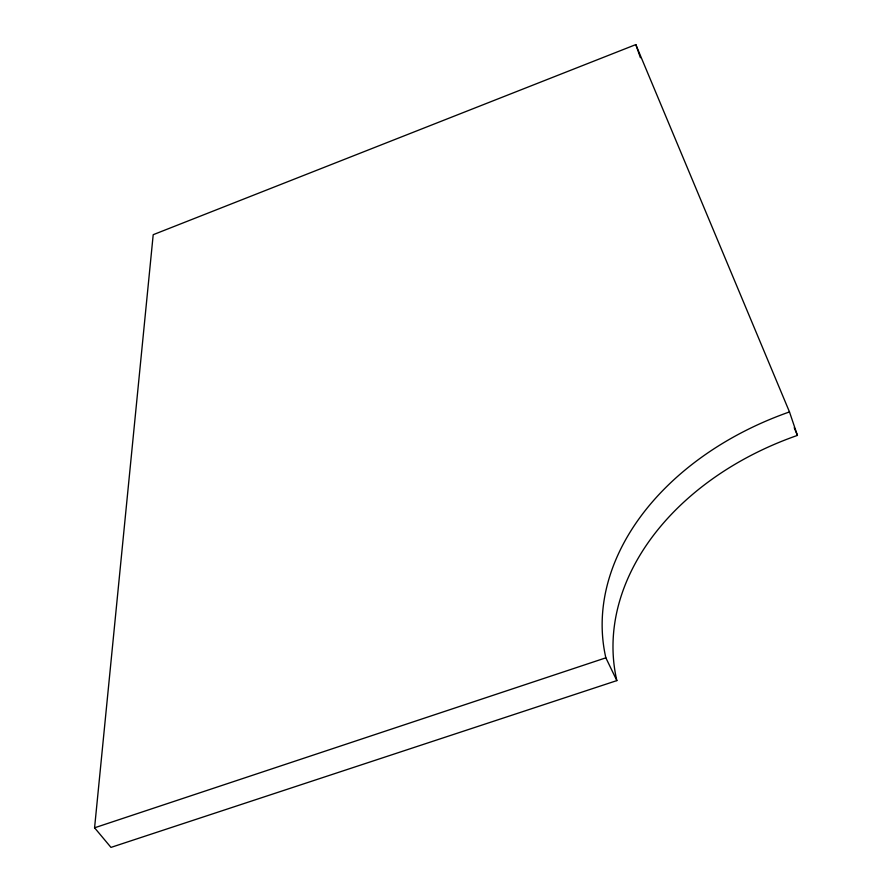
<?xml version="1.0" encoding="UTF-8"?>
<svg xmlns="http://www.w3.org/2000/svg" width="892" height="892" viewBox="0 0 892 892"><rect width="100%" height="100%" fill="white"/><g stroke="black" fill="none" stroke-linecap="round" stroke-linejoin="round"><path stroke-width="1.34" d="M94.574 827.798L153.201 234.696L635.818 44.6L789.487 411.926L797.426 435.407A271.893 201.157 -12.6 0 0 616.851 680.607L110.976 847.4L94.574 827.798L605.858 657.828A275.327 200.589 -13.1 0 1 789.487 411.926M605.858 657.828L616.851 680.607M794.214 427.703L797.426 435.407M635.818 44.6L640.411 57.701"/></g></svg>
